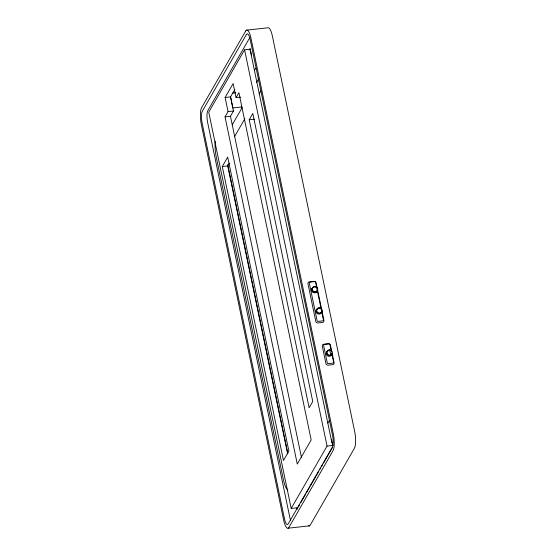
<?xml version="1.0" encoding="UTF-8"?>
<svg xmlns="http://www.w3.org/2000/svg" width="556" height="556" viewBox="0 0 556 556"><rect width="100%" height="100%" fill="white"/><g stroke="black" fill="none" stroke-linecap="round" stroke-linejoin="round"><path stroke-width="0.83" d="M249.79 37.627L207.847 110.561A9.438 2.495 83.7 0 0 207.687 122.737L289.94 517.983A9.438 2.495 83.7 0 0 290.475 520.124M250.596 49.157L244.577 49.818L208.736 112.159L291.198 508.434L298.072 507.677M249.296 50.116L250.151 48.629L251.604 55.607M236.071 97.661L238.913 92.713L311.172 439.928L297.293 464.072L225.034 116.857L228.05 111.603L225.117 97.495L233.131 83.553L236.071 97.661L240.72 97.147M301.484 457.532L230.462 116.26L233.478 111.005L230.545 96.897L234.764 89.558M254.488 70.369L255.76 68.159M232.241 124.822L242.124 107.635M256.545 82.552L258.658 78.869M234.556 136.63L244.897 118.65M259.117 93.915L260.84 90.92M222.296 166.536L227.71 157.126L288.884 451.062L283.47 460.472L222.296 166.536L227.724 165.938L229.392 163.04M249.199 119.755L252.813 113.466L312.757 401.508L309.143 407.791L249.199 119.755L254.627 119.158M327.852 423.033L329.145 420.788M291.198 508.434L327.046 446.093L244.577 49.818M296.543 508.135L296.862 509.463L297.724 507.962M332.724 445.21L331.557 439.615M298.586 506.467L299.448 504.973M300.74 502.728L305.473 494.492M306.328 492.998L309.344 487.758M310.206 486.264L318.81 471.293M319.672 469.799L320.534 468.298M321.396 466.804L322.682 464.559M323.543 463.065L332.585 447.344M312.486 288.008C310.825 289.593 312.236 292.463 314.446 292.275A3.433 3.204 -36.9 0 0 316.121 291.858L317.386 290.719A2.829 2.565 29.9 0 0 315.043 286.562A2.829 2.565 29.9 0 0 312.59 290.274A2.829 2.565 29.9 0 0 317.386 290.719C314.953 295.007 308.962 289.62 313.403 287.271A3.433 3.204 -36.9 0 1 314.216 286.938M317.128 309.018C315.231 310.484 316.468 313.73 318.866 313.514A3.433 3.204 -36.9 0 0 320.541 313.097L321.806 311.958A2.829 2.565 29.9 0 0 319.464 307.802A2.829 2.565 29.9 0 0 317.01 311.513A2.829 2.565 29.9 0 0 321.806 311.958C319.457 316.142 313.271 311.019 317.823 308.51M327.672 350.801C325.462 352.198 326.699 355.764 329.249 355.492A3.433 3.204 -36.9 0 0 330.785 355.11L329.729 350.03L328.297 350.405M330.785 355.11C327.498 357.202 324.704 351.934 328.2 350.454A3.433 3.204 -36.9 0 1 329.729 350.03M313.737 287.104L314.487 286.875M318.157 308.344L321.076 308.448L319.491 308.052A3.433 3.204 -36.9 0 0 318.22 308.316M246.51 30.156L267.86 27.8A13.212 3.496 83.7 0 1 272.37 36.029L354.624 431.275A13.212 3.496 83.7 0 1 354.394 448.317L310.297 525.01A13.212 3.496 83.7 0 1 308.566 525.788M232.443 93.158L235.89 92.776M225.117 97.495L230.545 96.897M241.742 106.974L232.874 107.954L230.525 96.668M228.05 111.603L233.478 111.005M225.034 116.857L230.462 116.26M327.046 446.093L333.065 445.425M288.14 528.2L309.49 525.844M315.071 286.813L316.656 287.209L315.252 286.813M331.849 351.92L330.466 345.269A1.89 1.71 29.9 0 0 328.29 343.726L323.766 344.227A1.89 1.71 29.9 0 0 322.32 346.173L325.955 363.624A1.89 1.71 29.9 0 0 328.13 365.174L332.648 364.673A1.89 1.71 29.9 0 0 334.093 362.727L332.196 353.581M331.341 351.329L329.958 344.685A0.945 0.855 29.9 0 0 328.867 343.907L324.35 344.407A0.945 0.855 29.9 0 0 323.62 345.38L327.255 362.839A0.945 0.855 29.9 0 0 328.346 363.61L332.863 363.11A0.945 0.855 29.9 0 0 333.586 362.137L331.682 352.997M250.554 51.84L331.932 442.875M227.71 164.479L287.848 453.432M227.724 165.938L287.66 453.932M287.834 489.919A16.041 4.239 83.7 0 1 283.477 480.002L216.263 157.049A16.041 4.239 83.7 0 1 215.276 141.266M317.177 290.607A2.829 2.565 29.9 0 1 313.195 292.477A2.829 2.565 29.9 0 1 312.583 288.105M321.583 311.979A2.829 2.565 29.9 0 1 317.483 313.647A2.829 2.565 29.9 0 1 317.115 309.261M331.758 353.546A2.829 2.565 29.9 0 1 329.625 356.285A2.829 2.565 29.9 0 1 326.379 354.262A2.829 2.565 29.9 0 1 327.95 351.17M245.703 30.99L201.606 107.683A13.212 3.496 83.7 0 0 201.376 124.725L283.63 519.971A13.212 3.496 83.7 0 0 288.946 527.366L333.044 450.673A13.212 3.496 83.7 0 0 333.273 433.631L251.02 38.385A13.212 3.496 83.7 0 0 245.703 30.99M246.433 34.479L202.335 111.172A9.438 2.495 83.7 0 0 202.169 123.349L284.422 518.595A9.438 2.495 83.7 0 0 288.216 523.877L332.321 447.184A9.438 2.495 83.7 0 0 332.481 435.014L250.228 39.761A9.438 2.495 83.7 0 0 246.433 34.479M313.945 281.412L309.428 281.913A1.89 1.71 29.9 0 0 307.982 283.859L315.787 321.389A1.89 1.71 29.9 0 0 317.962 322.939L322.487 322.438A1.89 1.71 29.9 0 0 323.933 320.492L316.121 282.962A1.89 1.71 29.9 0 0 313.945 281.412M314.522 281.6L310.005 282.1A0.945 0.855 29.9 0 0 309.282 283.073L317.094 320.603A0.945 0.855 29.9 0 0 318.178 321.375L322.702 320.875A0.945 0.855 29.9 0 0 323.425 319.902L315.613 282.372A0.945 0.855 29.9 0 0 314.522 281.6M327.06 353.456A2.829 2.565 29.9 0 0 331.814 354.401A2.829 2.565 29.9 0 0 329.951 350.065A2.829 2.565 29.9 0 0 327.06 353.456"/></g></svg>
